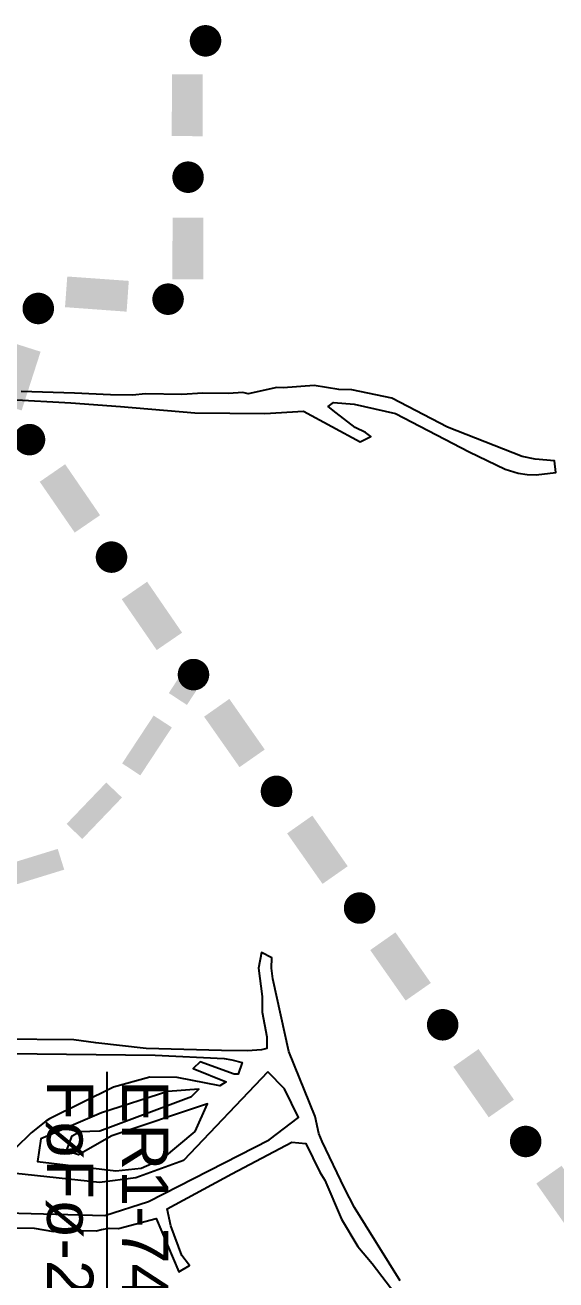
# Model space of a CAD drawing. Extents: x 615698 to 626331, y 7504748 to 7519310.
# Drawn here: x 622373 to 623003, y 7510503 to 7511992 of the extents above; entities that cross this region are included whole.
import ezdxf

# ---------------------------------------------------------------- set-up
doc = ezdxf.new("R2010")
doc.units = 0
doc.header["$LTSCALE"] = 170
doc.header["$MEASUREMENT"] = 0
for name, color, linetype in [('LIMITE-BACIA', 3, 'CONTINUOUS'), ('LIMITE-PROJETO', 1, 'CONTINUOUS'), ('RUA', 7, 'CONTINUOUS'), ('TEXTO', 5, 'CONTINUOUS')]:
    doc.layers.add(name, color=color, linetype=linetype)
doc.styles.get("Standard").update_dxf_attribs({"font": 'ARIAL.TTF'})

# ---------------------------------------------------------------- blocks, each defined once
blk = doc.blocks.new('C')
at = {"layer": 'LIMITE-BACIA'}
blk.add_solid([(-33.9, -12.9), (-34, 12.9), (34.2, -12.6), (34, 13.2)], dxfattribs=at)
blk = doc.blocks.new('R')
at = {"layer": 'LIMITE-PROJETO', "const_width": 18.7}
blk.add_lwpolyline([(-75.2, 0.3, 1), (-93.9, 0.4, 1)], format="xyb", close=True, dxfattribs=at)
at = {"layer": 'LIMITE-PROJETO'}
blk.add_solid([(36.9, 17.7), (36.6, -18.8), (-36.4, 18.3), (-36.6, -18.3)], dxfattribs=at)

msp = doc.modelspace()

# ---------------------------------------------------------------- linework, layer by layer
at = {"layer": 'LIMITE-BACIA'}
msp.add_solid([(622564.9, 7511185.2), (622543.4, 7511199.3), (622580.5, 7511209.1), (622559, 7511223.3)], dxfattribs=at)
at = {"layer": 'LIMITE-PROJETO', "const_width": 18.7}
msp.add_lwpolyline([(622586.9, 7511963.9, 1), (622587, 7511982.6, 1)], format="xyb", close=True, dxfattribs=at)
at = {"layer": 'LIMITE-PROJETO'}
msp.add_solid([(622583.4, 7511860.1), (622546.9, 7511860.2), (622583.6, 7511933.4), (622547.1, 7511933.5)], dxfattribs=at)
at = {"layer": 'RUA', "linetype": 'CONTINUOUS'}
for points in [[(622355.7, 7511547.7), (622427, 7511543.8), (622486, 7511539.3), (622574.1, 7511532), (622657.2, 7511531.1), (622703.3, 7511533.7), (622770.6, 7511497.6), (622783, 7511503.6), (622776.9, 7511508.3), (622764.7, 7511514.5), (622741.8, 7511531.7), (622732.6, 7511539.5), (622738.8, 7511544), (622763.4, 7511542.2), (622812.5, 7511530.9), (622899.7, 7511485.4), (622942.5, 7511464.9), (622957.8, 7511460.1), (622968.6, 7511458.5), (622979.4, 7511458.4), (623002.5, 7511461.2), (623001.1, 7511475), (622978, 7511476.8), (622962.7, 7511480.1), (622873.9, 7511514.9), (622808.1, 7511549.4), (622760.5, 7511559.2), (622745.2, 7511559.4), (622716, 7511564.3), (622679, 7511561.6), (622671.4, 7511561.7), (622637.4, 7511554.4), (622631.3, 7511556), (622614.4, 7511554.6), (622583.6, 7511555), (622559, 7511553.7), (622515.9, 7511554.2), (622500.5, 7511552.8), (622474.4, 7511553.1), (622431.4, 7511555.1), (622368.3, 7511557.3)], [(622818.1, 7510502), (622763.7, 7510588.7), (622751.7, 7510611.9), (622725.2, 7510667.1), (622721.6, 7510676.8), (622717.2, 7510696.9), (622685.8, 7510774.1), (622666.7, 7510860.4), (622665.3, 7510872.8), (622665.5, 7510885.1), (622653.2, 7510891.4), (622649.9, 7510872.9), (622654.2, 7510839.1), (622654, 7510820.6), (622659.8, 7510791.3), (622659.7, 7510777.5), (622653.5, 7510776), (622636.6, 7510774.6), (622605.8, 7510775), (622516.6, 7510777.5), (622456.7, 7510784.3), (622430.6, 7510787.7), (622343, 7510788.6)], [(622352, 7510771.6), (622527.3, 7510769.7), (622608.9, 7510765.8), (622618, 7510764.1), (622630.3, 7510760.9), (622625.5, 7510747.1), (622620.9, 7510747.1), (622580.7, 7510761.6), (622572.3, 7510754), (622611.6, 7510738), (622604.1, 7510733.1), (622553.2, 7510743.3), (622520.9, 7510743.6), (622477.7, 7510731.8), (622401.9, 7510694.2), (622397.3, 7510691.2), (622380.2, 7510677.5), (622361.5, 7510659.2)], [(622351.5, 7510564.8), (622383.6, 7510564.5), (622406.6, 7510560.3), (622414.3, 7510561.8), (622457.4, 7510561.3), (622463.5, 7510562.8), (622472.8, 7510564.2), (622483.5, 7510564.1), (622528.3, 7510575.9), (622555.2, 7510512.6), (622567.8, 7510520.2), (622558.9, 7510531.8), (622545.8, 7510567.2), (622541.6, 7510587.1), (622618, 7510628.7), (622689.2, 7510666.4), (622706.1, 7510664.7), (622722.6, 7510630.7), (622728.7, 7510621.4), (622748.2, 7510575), (622767.8, 7510542.5), (622784.5, 7510522.3), (622817.9, 7510478.9)]]:
    msp.add_lwpolyline(points, dxfattribs=at)
for points in [[(622660.9, 7510749.8), (622561, 7510644.6), (622504.3, 7510624.1), (622461.2, 7510618.4), (622335.6, 7510631.9), (622340.3, 7510601.8), (622350.9, 7510582.7), (622467.3, 7510579.3), (622519.3, 7510596), (622662.3, 7510669), (622697.3, 7510695.5), (622680.7, 7510729.6)], [(622574.5, 7510679.1), (622589.3, 7510712), (622475.7, 7510673.9), (622436.3, 7510651.4), (622422.1, 7510656.3), (622428.6, 7510673.9), (622437.9, 7510679.2), (622461.5, 7510679.7), (622570.5, 7510720.7), (622579.2, 7510729.1), (622542.2, 7510726.5), (622463.5, 7510701.2), (622391.6, 7510670.2), (622387.5, 7510643.6), (622480.7, 7510632.4), (622510.5, 7510635.4), (622536, 7510646.8)]]:
    msp.add_lwpolyline(points, close=True, dxfattribs=at)
at = {"layer": 'TEXTO'}
msp.add_line((622469.8, 7510750), (622469.8, 7510222.5), dxfattribs=at)

# ---------------------------------------------------------------- block references
at = {"layer": 'LIMITE-PROJETO'}
for name, p, rotation in [('R', (622566.3, 7511726.9), 270.2637407872584), ('R', (622458.2, 7511672.5), 176.3036486354198), ('R', (622362.9, 7511575.1), 252.6012177829002), ('R', (622426.2, 7511430.5), 304.9191927919586), ('R', (622523.5, 7511291.1), 304.9191927919586), ('R', (622621.4, 7511152.1), 305.4327811227201), ('C', (622517.6, 7511137), 56.40174427535076), ('R', (622719.9, 7511013.6), 305.4327811227201), ('C', (622455, 7511059.5), 45.94567023321384), ('C', (622382.9, 7510991.9), 16.87046134664419), ('R', (622818.5, 7510875.1), 305.4327811227201), ('R', (622917.1, 7510736.6), 305.4327811227201), ('R', (623015.6, 7510598.1), 305.4327811227201)]:
    msp.add_blockref(name, p, dxfattribs=dict(at, rotation=rotation))

# ---------------------------------------------------------------- texts
at = {"layer": 'TEXTO'}
for s, p in [('F%%248F%%248-200mm', (622398.9, 7510740)), ('ER1-740m', (622487.8, 7510740))]:
    msp.add_text(s, height=55, rotation=270, dxfattribs=at).set_placement(p)

doc.saveas('drawing.dxf')
